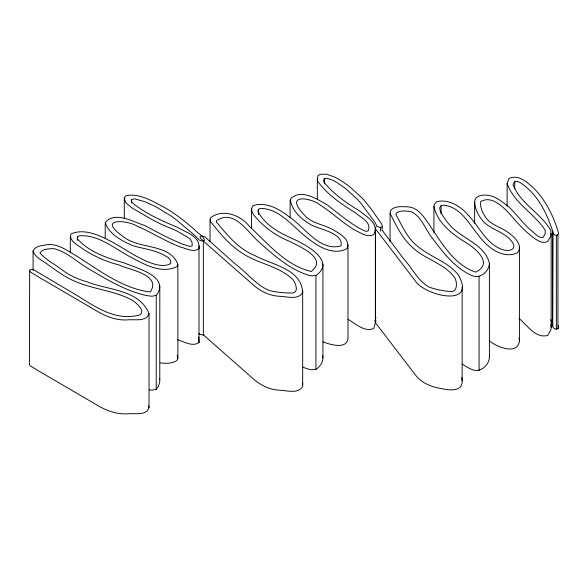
<?xml version="1.0" encoding="UTF-8"?>
<svg xmlns="http://www.w3.org/2000/svg" width="588" height="588" viewBox="0 0 588 588"><rect width="100%" height="100%" fill="white"/><g stroke="black" fill="none" stroke-linecap="round" stroke-linejoin="round"><path stroke-width="0.88" d="M124.288 218.662L124.288 197.693L126.251 195.628C139.268 193.129 151.616 200.853 162.795 206.528C174.283 212.827 184.625 220.912 194.43 229.555C197.34 233.245 203.411 235.45 204.558 240.316L202.243 241.021L199.266 240.095L195.517 236.082L177.091 220.5L171.431 216.178L155.68 206.667L144.81 201.684L134.689 198.84L131.322 199.523L131.925 202.537C145.273 213.319 161.178 220.654 177.017 227.086C185.529 232.311 200.464 236.038 199.009 248.636C193.445 252.862 186.381 248.496 180.538 247.034C165.294 241.374 151.682 232.253 136.761 225.99C128.743 220.588 99.181 217.575 119.099 233.532A116.042 66.995 0 0 0 124.156 237.273C139.834 249.459 169.998 243.344 177.863 264.409L177.863 358.342L176.9 360.54C172.005 363.884 165.713 363.494 160.098 362.884M177.458 339.621C184.118 341.746 192.379 347.074 199.009 342.561L198.7 336.895M382.031 226.968L379.517 227.394L376.915 226.152L374.6 221.794L361.811 204.433L357.724 199.553L345.509 188.439L336.549 182.324L332.992 180.34L327.582 178.392L324.054 178.678L323.613 181.707C333.153 193.9 346.354 202.897 359.511 210.879C366.508 216.685 379.627 223.602 373.762 234.494C367.845 237.949 361.561 233.26 356.196 230.834C343.289 223.653 332.823 213.018 320.401 205.256C313.735 198.891 286.547 192.827 300.519 210.651A116.042 66.995 0 0 0 304.216 214.885C311.449 223.455 323.466 224.351 332.764 229.577C339.166 233.377 351.146 239.507 346.935 248.658C332.22 256.493 315.396 244.946 304.268 235.362C291.376 225.042 279.579 209.35 261.609 208.395A6.483 3.741 0 0 0 259.102 208.916L257.706 210.864C264.754 225.527 280.946 233.649 295.286 239.904C306.951 245.424 336.086 261.447 315.94 275.5L311.574 275.846A28.614 16.523 0 0 1 302.982 273.236C286.393 266.518 272.832 254.251 259.573 242.572L259.499 242.499C248.092 232.958 234.222 208.277 216.362 220.794L216.421 222.021C227.358 235.06 238.522 249.121 254.869 255.515C271.722 264.997 301.46 268.495 302.68 292.618C297.903 300.453 286.275 296.337 278.903 296.249C269.488 295.698 260.903 291.479 253.84 285.415L208.292 245.453L200.39 238.243L200.001 236.802L201.096 235.928L202.074 235.928L204.822 236.854L235.854 264.482C247.085 272.861 256.074 285.011 269.245 290.501C276.242 292.265 283.467 292.942 290.67 293.03C299.77 293.787 295.999 283.115 292.449 279.124C278.543 265.916 257.926 263.696 242.183 253.134C229.401 245.115 219.802 232.988 210.335 221.47L210.203 218.17C221.838 208.137 240.536 214.951 249.216 226.13C267.518 243.226 285.849 265.717 311.339 271.48C328.582 257.742 298.219 246.254 289.252 241.168C277.999 236.758 267.966 229.834 259.404 221.338C255.898 217.339 248.584 211.283 253.06 205.668C265.453 201.456 279.087 208.718 288.642 216.472C303.687 225.814 319.651 252.105 340.944 245.88C344.245 232.561 317.182 229.195 309.817 224.109C300.865 218.714 291.398 210.144 290.288 199.281C300.703 187.77 317.726 199.508 328.155 205.543C338.203 213.473 348.155 221.639 359.195 228.232C362.002 229.269 364.957 232.091 368.022 231.084C372.285 222.213 360.437 217.428 355.203 212.658C341.246 204.102 327.149 194.341 317.439 181.023L317.777 176.091L318.894 175.062L320.401 174.283L326.502 174.18L335.278 177.333L343.451 182.133L349.684 186.69L362.767 198.634L371.013 208.777L381.377 223.587L382.244 225.38L382.031 230.614M302.702 290.832L302.68 386.544C297.903 394.379 286.275 390.27 278.903 390.175C269.488 389.624 260.903 385.412 253.84 379.341L203.132 334.646M322.937 264.086L322.937 358.019C322.966 362.745 319.681 366.861 315.94 369.433L311.574 369.779A28.614 16.523 0 0 1 302.982 367.162M177.863 264.409L176.9 266.607C161.693 274.133 144.619 264.666 131.161 257.338C114.991 249.084 99.541 234.913 80.174 235.729A6.483 3.741 0 0 0 77.888 236.516L77.182 238.588C88.935 252.017 107.119 258.125 123.892 262.814C135.336 267.746 170.895 276.367 156.224 295.382L152.057 296.22A28.614 16.523 0 0 1 142.744 294.625C123.678 289.737 106.626 279.293 89.773 269.473L89.67 269.407C77.704 262.843 67.201 251.679 53.64 248.606C49.083 248.893 42.579 248.54 40.013 253.002C46.151 260.308 55.691 264.585 63.137 270.715C70.457 275.904 78.689 279.454 87.281 281.902C108.141 290.318 139.224 289.355 149.029 313.669L149.029 407.594C146.478 416.223 133.63 412.908 126.942 413.842C116.887 414.349 107.303 410.953 98.681 406.058L40.462 372.02L30.275 365.846L29.4 364.479L29.679 270.01L32.215 269.466L34.141 270.054L73.948 293.64C94.308 305.841 113.793 321.232 138.841 315.212C147.103 311.868 135.99 302.519 131.918 300.02C113.205 290.082 91.015 289.156 71.876 279.932C63.614 276.059 56.308 270.576 48.9 265.342C43.578 260.91 35.368 258.007 33.075 251.12C35.155 245.733 41.777 245.85 46.548 244.748C56.808 243.241 65.687 249.555 74.037 254.516C97.828 268.944 121.878 288.723 150.344 291.964C161.95 274.228 127.765 269.605 118.401 264.74C105.531 261.594 93.485 255.883 82.408 248.665C77.947 244.968 68.708 241.08 70.869 234.017C83.246 228.254 98.071 234.678 109.419 240.588C124.935 248.437 139.011 259.94 156.011 264.556C160.774 265.519 166.382 266.305 170.689 263.512C171.63 260.602 168.734 257.573 166.228 256.383C156.092 250.084 144.001 248.989 132.778 245.681C122.216 241.073 108.831 234.134 105.252 222.617C114.998 210.761 133.094 221.948 144.464 225.402C156.974 232.017 169.417 238.868 182.596 244.145C185.69 244.777 189.167 247.269 192.225 245.931L191.953 242.013L189.909 238.647L176.444 230.724L161.399 224.373L151.829 219.478L132.182 208.071L125.626 202.566L124.288 197.693M159.818 285.79L159.767 381.597L158.466 386.213L156.224 389.315L152.057 390.145A28.614 16.523 0 0 1 149.359 389.888M558.247 325.377L558.6 327.222L557.946 328.765C555.954 329.861 553.058 328.471 552.654 326.237L552.801 231.518C547.979 216.876 541.475 202.375 530.655 191.137C527.554 188.535 515.353 175.415 513.045 184.706C520.593 204.014 541.056 213.135 550.978 230.746L550.838 236.126L547.671 241.492C542.68 244.013 537.77 240.624 533.706 237.934C525.209 231.312 517.587 223.469 510.781 215.127C503.607 207.557 491.987 194.834 480.69 201.64L480.609 205.925L482.109 211.092A116.049 67.003 0 0 0 484.563 215.627C489.459 224.91 500.902 226.733 508.598 232.797C514.441 236.986 523.842 245.586 517.212 252.95C502.497 259.345 487.268 247.239 478.86 235.832C469.261 224.234 461.058 207.49 444.344 205.227A6.483 3.741 0 0 0 441.728 205.499L441.103 205.704C438.266 207.799 440.581 211.606 441.742 214.017C445.682 220.279 450.136 226.542 456.104 231.04C467.945 240.389 486.239 247.526 489.414 263.637L489.414 357.563C489.01 364.531 481.748 371.513 474.67 370.396A28.614 16.523 0 0 1 466.923 367.008L462.212 364.148M519.417 247.247L519.417 341.172C517.543 355.608 496.007 346.78 489.312 340.724M489.414 263.637C489.01 270.598 481.748 277.587 474.67 276.463A28.614 16.523 0 0 1 466.923 273.082C452.642 265.041 442.499 251.546 432.724 238.757L432.614 238.588C425.653 230.129 421.905 216.979 411.651 211.871C406.661 210.989 400.516 209.887 396.216 213.209L395.93 214.429C401.986 225.601 407.256 238.162 417.502 246.203C430.298 257.074 448.1 261.682 458.5 275.177C477.177 308.163 424.058 295.698 415.01 280.491L375.548 228.93L375.57 227.475L376.158 227.027M462.146 286.988L462.146 380.921C462.785 392.137 448.453 390.314 441.345 388.543C431.173 387.044 421.243 382.935 415.01 374.416L375.548 322.863L375.438 228.173M474.641 223.433L474.641 201.544C475.03 195.106 484.042 194.444 488.951 195.444C496.544 196.796 502.542 202.162 508.546 206.623C516.69 214.194 522.901 223.668 531.567 230.783C534.86 233.193 538.461 238.133 542.967 237.589L545.105 233.862L545.252 230.298C534.271 213.326 514.066 203.33 507.135 183.449L508.863 178.612C518.528 173.519 528.458 183.302 534.992 189.498C546.546 201.691 554.043 217.273 558.6 233.296L557.946 234.84L557.946 328.765M433.944 232.936L433.944 206.491L434.334 204.418L436.686 201.728C448.659 198.648 461.154 206.55 468.599 215.531M390.079 241.58L390.079 213.312L390.873 210.041C395.305 205.778 401.78 206.711 407.374 206.822C416.525 207.057 422.412 214.635 427.131 221.558C440.125 240.117 452.826 264.526 475.663 272.134C492.215 264.233 478.566 251.23 469.106 244.593C454.473 235.641 437.737 224.359 433.944 206.491M551.154 233.487L551.154 327.42L550.838 330.052L547.671 335.425C535.646 338.784 527.083 325.076 519.057 318.446M149.029 313.669C146.478 322.298 133.63 318.983 126.942 319.916C116.887 320.423 107.303 317.02 98.681 312.125L40.462 278.095L30.275 271.921L29.4 270.553M552.801 231.518L552.654 326.237M375.438 322.099L376.158 320.96M375.379 228.901L375.379 322.827L373.762 328.42C364.56 332.624 355.527 323.429 347.993 319.416M29.4 364.479L29.679 363.943M198.619 333.499L201.067 334.793L204.051 334.668M557.946 234.84C555.954 235.928 553.058 234.546 552.654 232.304M323.003 341.915C329.772 344.458 346.722 349.72 347.978 338.637L347.978 244.704M468.746 215.722C479.521 226.917 486.526 244.218 502.343 249.525C506.731 251.157 515.5 251.186 513.559 244.16C507.481 233.127 493.817 230.768 484.769 223.028C479.286 217.237 474.7 209.732 474.641 201.544M382.531 230.716L403.147 258.147C411.828 267.444 417.465 280.417 428.784 286.951C435.333 289.399 442.264 290.707 449.203 291.457C457.53 293.155 457.501 282.982 454.877 277.904C444.653 263.395 425.286 259.551 412.592 247.541C402.221 238.419 396.128 225.469 390.079 213.312M375.342 316.91L376.019 318.101M550.78 319.688L552.801 325.443M148.441 405.838L149.029 407.594M177.186 355.49L177.863 358.342M519.064 338.203L519.417 341.172M159.598 378.54L159.818 379.716M322.511 355.733L322.937 358.019M374.946 320.195L375.379 322.827M461.852 377.636L462.146 380.921M302.541 382.913L302.702 384.758M550.978 324.679L551.154 327.42M489.378 355.218L489.414 357.563M556.344 235.288L556.344 329.214M514.735 181.589L514.735 188.888M507.135 183.449L507.135 206.248M479.073 276.529L479.073 370.462M441.103 205.704L441.103 213.914M380.576 227.556L380.576 231.202M324.407 178.48L324.407 183.948M317.314 178.48L317.314 199.457M315.94 275.5L315.94 369.433M290.119 200.258L290.119 217.582M258.544 209.181L258.544 214.649M251.495 208.542L251.495 228.607M210.041 219.765L210.041 241.653M203.338 241.058L203.338 334.984M199.016 245.828L199.009 342.561M156.224 295.382L156.224 389.315M131.602 199.281L131.602 202.934M105.201 223.543L105.201 238.133M77.432 236.839L77.432 240.485M70.303 237.008L70.303 252.517M33.075 251.12L33.075 270.274"/></g></svg>
